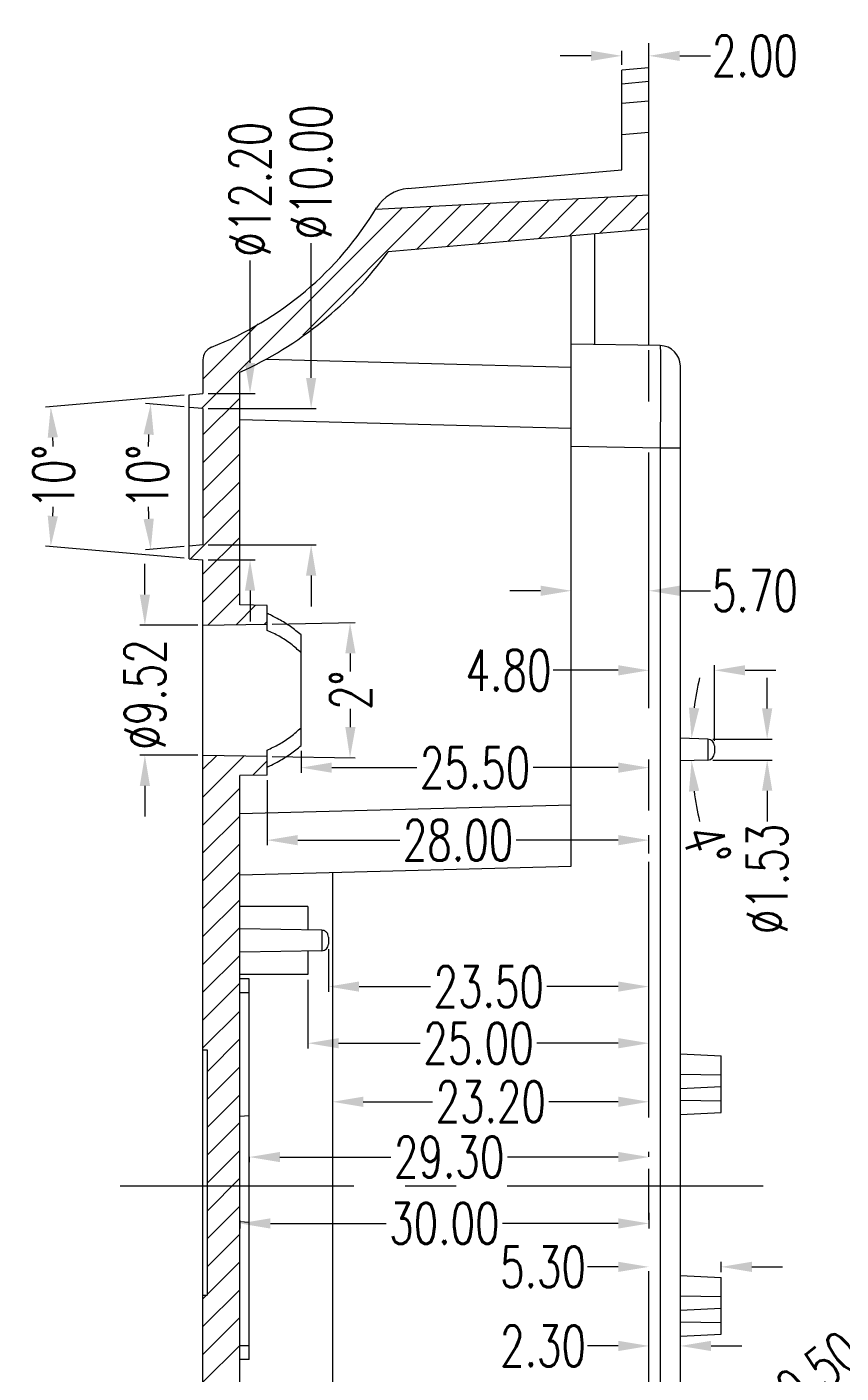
# Model space of a CAD drawing. Header units: millimetres. Extents: x 8061 to 9633, y -505 to -163.
# Drawn here: x 8061.1 to 8120.8, y -339.1 to -240.4 of the extents above; entities that cross this region are included whole.
import ezdxf

# ---------------------------------------------------------------- set-up
doc = ezdxf.new("R2010")
doc.units = ezdxf.units.MM
doc.linetypes.add('CENTER', pattern=[0.6, 0.375, -0.075, 0.075, -0.075])
doc.layers.get('Defpoints').update_dxf_attribs({"linetype": 'CONTINUOUS'})
doc.layers.add('dim', color=82, linetype='CONTINUOUS', lineweight=9)
doc.layers.add('part', color=7, linetype='CONTINUOUS', lineweight=20)
doc.styles.get("Standard").update_dxf_attribs({"font": 'romans.shx', "width": 0.7})
doc.dimstyles.new('03', dxfattribs={"dimscale": 0.75, "dimtxt": 4, "dimasz": 3, "dimexe": 0.5, "dimexo": 0.5, "dimgap": 0.09, "dimtad": 0, "dimzin": 0, "dimdsep": 46, "dimtxsty": 'Standard', "dimcen": 0, "dimclrd": 256, "dimclre": 256, "dimclrt": 6, "dimazin": 2, "dimtp": 0.01, "dimtm": 0.01, "dimtfac": 1, "dimtofl": 0, "dimtmove": 0, "dimatfit": 0, "dimfxl": 1, "dimtolj": 1, "dimtzin": 0, "dimlwd": -1, "dimlwe": -1, "dimarcsym": 0})

# ---------------------------------------------------------------- blocks, each defined once
blk = doc.blocks.new('*D152')
at = {"layer": 'Defpoints', "color": 0}
for p in [(40867.396, -12909.079), (40867.396, -12909.079), (40865.396, -12910.127)]:
    blk.add_point(p, dxfattribs=at)
at = {"layer": 'dim'}
for p, q in [((40863.146, -12909.079), (40860.896, -12909.079)), ((40865.396, -12909.752), (40865.396, -12908.704)), ((40869.646, -12909.079), (40871.896, -12909.079))]:
    blk.add_line(p, q, dxfattribs=at)
for points in [[(40863.146, -12908.704), (40863.146, -12909.454), (40865.396, -12909.079)], [(40869.646, -12908.704), (40869.646, -12909.454), (40867.396, -12909.079)]]:
    blk.add_solid(points, dxfattribs=at)
at = {"layer": 'dim', "color": 6, "insert": (40875.164, -12909.079), "char_height": 3, "attachment_point": 5}
blk.add_mtext('\\A1;2.00', dxfattribs=at)
blk = doc.blocks.new('*D153')
at = {"layer": 'Defpoints', "color": 0}
for p in [(40867.396, -13003.655), (40867.396, -13003.655), (40869.696, -13003.655)]:
    blk.add_point(p, dxfattribs=at)
at = {"layer": 'dim'}
for p, q in [((40865.146, -13003.655), (40862.896, -13003.655)), ((40871.946, -13003.655), (40874.196, -13003.655))]:
    blk.add_line(p, q, dxfattribs=at)
for points in [[(40865.146, -13003.28), (40865.146, -13004.03), (40867.396, -13003.655)], [(40871.946, -13003.28), (40871.946, -13004.03), (40869.696, -13003.655)]]:
    blk.add_solid(points, dxfattribs=at)
at = {"layer": 'dim', "color": 6, "insert": (40859.629, -13003.655), "char_height": 3, "attachment_point": 5}
blk.add_mtext('\\A1;2.30', dxfattribs=at)
blk = doc.blocks.new('*D154')
at = {"layer": 'Defpoints', "color": 0}
for p in [(40867.396, -12997.857), (40867.396, -12997.857), (40872.696, -12998.629)]:
    blk.add_point(p, dxfattribs=at)
at = {"layer": 'dim'}
for p, q in [((40865.146, -12997.857), (40862.896, -12997.857)), ((40872.696, -12998.254), (40872.696, -12997.482)), ((40874.946, -12997.857), (40877.196, -12997.857))]:
    blk.add_line(p, q, dxfattribs=at)
for points in [[(40865.146, -12997.482), (40865.146, -12998.232), (40867.396, -12997.857)], [(40874.946, -12997.482), (40874.946, -12998.232), (40872.696, -12997.857)]]:
    blk.add_solid(points, dxfattribs=at)
at = {"layer": 'dim', "color": 6, "insert": (40859.629, -12997.857), "char_height": 3, "attachment_point": 5}
blk.add_mtext('\\A1;5.30', dxfattribs=at)
blk = doc.blocks.new('*D155')
at = {"layer": 'Defpoints', "color": 0}
for p in [(40867.396, -12954.127), (40867.396, -12954.127), (40872.196, -12959.669)]:
    blk.add_point(p, dxfattribs=at)
at = {"layer": 'dim'}
for p, q in [((40872.196, -12959.294), (40872.196, -12953.752)), ((40865.146, -12954.127), (40860.371, -12954.127)), ((40874.446, -12954.127), (40876.696, -12954.127))]:
    blk.add_line(p, q, dxfattribs=at)
for points in [[(40865.146, -12953.752), (40865.146, -12954.502), (40867.396, -12954.127)], [(40874.446, -12953.752), (40874.446, -12954.502), (40872.196, -12954.127)]]:
    blk.add_solid(points, dxfattribs=at)
at = {"layer": 'dim', "color": 6, "insert": (40857.103, -12954.127), "char_height": 3, "attachment_point": 5}
blk.add_mtext('\\A1;4.80', dxfattribs=at)
blk = doc.blocks.new('*D156')
at = {"layer": 'Defpoints', "color": 0}
for p in [(40861.696, -12948.295), (40867.396, -12948.295), (40867.396, -12948.295)]:
    blk.add_point(p, dxfattribs=at)
at = {"layer": 'dim'}
for p, q in [((40859.446, -12948.295), (40857.196, -12948.295)), ((40869.646, -12948.295), (40871.896, -12948.295))]:
    blk.add_line(p, q, dxfattribs=at)
for points in [[(40859.446, -12947.92), (40859.446, -12948.67), (40861.696, -12948.295)], [(40869.646, -12947.92), (40869.646, -12948.67), (40867.396, -12948.295)]]:
    blk.add_solid(points, dxfattribs=at)
at = {"layer": 'dim', "color": 6, "insert": (40875.164, -12948.295), "char_height": 3, "attachment_point": 5}
blk.add_mtext('\\A1;5.70', dxfattribs=at)
blk = doc.blocks.new('*D157')
at = {"layer": 'Defpoints', "color": 0}
for p in [(40844.196, -12985.756), (40867.396, -12985.756), (40867.396, -12985.756)]:
    blk.add_point(p, dxfattribs=at)
at = {"layer": 'dim'}
for p, q in [((40846.446, -12985.756), (40851.529, -12985.756)), ((40865.146, -12985.756), (40860.064, -12985.756))]:
    blk.add_line(p, q, dxfattribs=at)
for points in [[(40846.446, -12985.381), (40846.446, -12986.131), (40844.196, -12985.756)], [(40865.146, -12985.381), (40865.146, -12986.131), (40867.396, -12985.756)]]:
    blk.add_solid(points, dxfattribs=at)
at = {"layer": 'dim', "color": 6, "insert": (40855.796, -12985.756), "char_height": 3, "attachment_point": 5}
blk.add_mtext('\\A1;23.20', dxfattribs=at)
blk = doc.blocks.new('*D159')
at = {"layer": 'Defpoints', "color": 0}
for p in [(40871.696, -13011.669), (40872.094, -13011.365)]:
    blk.add_point(p, dxfattribs=at)
at = {"layer": 'dim'}
blk.add_line((40873.88, -13009.998), (40875.667, -13008.63), dxfattribs=at)
blk.add_solid([(40873.652, -13009.7), (40874.108, -13010.295), (40872.094, -13011.365)], dxfattribs=at)
at = {"layer": 'dim', "color": 6, "insert": (40879.056, -13006.036), "char_height": 3, "attachment_point": 5, "rotation": 37.43187}
blk.add_mtext('\\A1;R0.50', dxfattribs=at)
blk = doc.blocks.new('*D160')
at = {"layer": 'Defpoints', "color": 0}
for p in [(40869.7, -12959.099), (40870.504, -12959.667), (40871.714, -12959.169), (40869.7, -12960.773), (40871.714, -12960.703)]:
    blk.add_point(p, dxfattribs=at)
at = {"layer": 'dim'}
for start, end in [(166.86857, 172.43429), (187.56571, 193.13143)]:
    blk.add_arc((40893.674, -12959.936), 23.172, start, end, dxfattribs=at)
for points in [[(40871.078, -12956.917), (40870.33, -12956.854), (40870.516, -12959.128)], [(40870.33, -12963.018), (40871.078, -12962.956), (40870.516, -12960.745)]]:
    blk.add_solid(points, dxfattribs=at)
at = {"layer": 'dim', "color": 6, "insert": (40871.599, -12966.982), "char_height": 3, "attachment_point": 5, "rotation": 287.70162}
blk.add_mtext('\\A1;4°', dxfattribs=at)
blk = doc.blocks.new('*D161')
at = {"layer": 'Defpoints', "color": 0}
for p in [(40871.714, -12959.169), (40871.714, -12960.703), (40876.059, -12960.703)]:
    blk.add_point(p, dxfattribs=at)
at = {"layer": 'dim'}
for p, q in [((40876.059, -12956.919), (40876.059, -12954.669)), ((40872.089, -12959.169), (40876.434, -12959.169)), ((40872.089, -12960.703), (40876.434, -12960.703)), ((40876.059, -12962.953), (40876.059, -12965.203))]:
    blk.add_line(p, q, dxfattribs=at)
for points in [[(40875.684, -12956.919), (40876.434, -12956.919), (40876.059, -12959.169)], [(40875.684, -12962.953), (40876.434, -12962.953), (40876.059, -12960.703)]]:
    blk.add_solid(points, dxfattribs=at)
at = {"layer": 'dim', "color": 6, "insert": (40876.059, -12969.421), "char_height": 3, "attachment_point": 5, "rotation": 90}
blk.add_mtext('\\A1;%%c1.53', dxfattribs=at)
blk = doc.blocks.new('*D162')
at = {"layer": 'Defpoints', "color": 0}
for p in [(40843.896, -12974.194), (40867.396, -12977.311), (40867.396, -12977.311)]:
    blk.add_point(p, dxfattribs=at)
at = {"layer": 'dim'}
for p, q in [((40843.896, -12974.569), (40843.896, -12977.686)), ((40846.146, -12977.311), (40851.379, -12977.311)), ((40865.146, -12977.311), (40859.914, -12977.311))]:
    blk.add_line(p, q, dxfattribs=at)
for points in [[(40846.146, -12976.936), (40846.146, -12977.686), (40843.896, -12977.311)], [(40865.146, -12976.936), (40865.146, -12977.686), (40867.396, -12977.311)]]:
    blk.add_solid(points, dxfattribs=at)
at = {"layer": 'dim', "color": 6, "insert": (40855.646, -12977.311), "char_height": 3, "attachment_point": 5}
blk.add_mtext('\\A1;23.50', dxfattribs=at)
blk = doc.blocks.new('*D163')
at = {"layer": 'Defpoints', "color": 0}
for p in [(40842.396, -12976.436), (40867.396, -12981.464), (40867.396, -12981.464)]:
    blk.add_point(p, dxfattribs=at)
at = {"layer": 'dim'}
for p, q in [((40842.396, -12976.811), (40842.396, -12981.839)), ((40844.646, -12981.464), (40850.629, -12981.464)), ((40865.146, -12981.464), (40859.164, -12981.464))]:
    blk.add_line(p, q, dxfattribs=at)
for points in [[(40844.646, -12981.089), (40844.646, -12981.839), (40842.396, -12981.464)], [(40865.146, -12981.089), (40865.146, -12981.839), (40867.396, -12981.464)]]:
    blk.add_solid(points, dxfattribs=at)
at = {"layer": 'dim', "color": 6, "insert": (40854.896, -12981.464), "char_height": 3, "attachment_point": 5}
blk.add_mtext('\\A1;25.00', dxfattribs=at)
blk = doc.blocks.new('*D164')
at = {"layer": 'Defpoints', "color": 0}
for p in [(40838.096, -12989.416), (40867.396, -12989.809), (40867.396, -12990.166)]:
    blk.add_point(p, dxfattribs=at)
at = {"layer": 'dim'}
for p, q in [((40867.396, -12989.791), (40867.396, -12989.434)), ((40838.096, -12989.791), (40838.096, -12990.184)), ((40840.346, -12989.809), (40848.479, -12989.809)), ((40865.146, -12989.809), (40857.014, -12989.809))]:
    blk.add_line(p, q, dxfattribs=at)
for points in [[(40840.346, -12989.434), (40840.346, -12990.184), (40838.096, -12989.809)], [(40865.146, -12989.434), (40865.146, -12990.184), (40867.396, -12989.809)]]:
    blk.add_solid(points, dxfattribs=at)
at = {"layer": 'dim', "color": 6, "insert": (40852.746, -12989.809), "char_height": 3, "attachment_point": 5}
blk.add_mtext('\\A1;29.30', dxfattribs=at)
blk = doc.blocks.new('*D165')
at = {"layer": 'Defpoints', "color": 0}
for p in [(40837.396, -12994.085), (40867.396, -12993.531), (40867.396, -12994.675)]:
    blk.add_point(p, dxfattribs=at)
at = {"layer": 'dim'}
for p, q in [((40837.396, -12994.46), (40837.396, -12995.05)), ((40867.396, -12993.906), (40867.396, -12995.05)), ((40839.646, -12994.675), (40848.129, -12994.675)), ((40865.146, -12994.675), (40856.664, -12994.675))]:
    blk.add_line(p, q, dxfattribs=at)
for points in [[(40839.646, -12994.3), (40839.646, -12995.05), (40837.396, -12994.675)], [(40865.146, -12994.3), (40865.146, -12995.05), (40867.396, -12994.675)]]:
    blk.add_solid(points, dxfattribs=at)
at = {"layer": 'dim', "color": 6, "insert": (40852.396, -12994.675), "char_height": 3, "attachment_point": 5}
blk.add_mtext('\\A1;30.00', dxfattribs=at)
blk = doc.blocks.new('*D167')
at = {"layer": 'Defpoints', "color": 0}
for p in [(40834.696, -12950.826), (40830.442, -12960.347), (40834.696, -12960.347)]:
    blk.add_point(p, dxfattribs=at)
at = {"layer": 'dim'}
for p, q in [((40830.442, -12948.576), (40830.442, -12946.326)), ((40834.321, -12950.826), (40830.067, -12950.826)), ((40834.321, -12960.347), (40830.067, -12960.347)), ((40830.442, -12962.597), (40830.442, -12964.847))]:
    blk.add_line(p, q, dxfattribs=at)
for points in [[(40830.067, -12948.576), (40830.817, -12948.576), (40830.442, -12950.826)], [(40830.067, -12962.597), (40830.817, -12962.597), (40830.442, -12960.347)]]:
    blk.add_solid(points, dxfattribs=at)
at = {"layer": 'dim', "color": 6, "insert": (40830.442, -12955.899), "char_height": 3, "attachment_point": 5, "rotation": 90}
blk.add_mtext('\\A1;%%c9.52', dxfattribs=at)
blk = doc.blocks.new('*D168')
at = {"layer": 'Defpoints', "color": 0}
for p in [(40834.696, -12950.826), (40839.396, -12950.744), (40845.517, -12957.236), (40834.696, -12960.347), (40839.396, -12960.429)]:
    blk.add_point(p, dxfattribs=at)
at = {"layer": 'dim'}
for p, q in [((40839.771, -12950.737), (40845.854, -12950.631)), ((40839.771, -12960.435), (40845.854, -12960.542))]:
    blk.add_line(p, q, dxfattribs=at)
for start, end in [(0.27631, 0.54537), (359.45463, 359.72369)]:
    blk.add_arc((40561.96, -12955.586), 283.562, start, end, dxfattribs=at)
for points in [[(40845.134, -12952.892), (40845.884, -12952.882), (40845.479, -12950.637)], [(40845.884, -12958.29), (40845.134, -12958.28), (40845.479, -12960.535)]]:
    blk.add_solid(points, dxfattribs=at)
at = {"layer": 'dim', "color": 6, "insert": (40845.522, -12955.586), "char_height": 3, "attachment_point": 5, "rotation": 90}
blk.add_mtext('\\A1;2°', dxfattribs=at)
blk = doc.blocks.new('*D169')
at = {"layer": 'Defpoints', "color": 0}
for p in [(40834.696, -12934.936), (40842.63, -12934.936), (40834.696, -12944.936)]:
    blk.add_point(p, dxfattribs=at)
at = {"layer": 'dim'}
for p, q in [((40842.63, -12932.686), (40842.63, -12922.813)), ((40835.071, -12934.936), (40843.005, -12934.936)), ((40835.071, -12944.936), (40843.005, -12944.936)), ((40842.63, -12947.186), (40842.63, -12949.436))]:
    blk.add_line(p, q, dxfattribs=at)
for points in [[(40842.255, -12932.686), (40843.005, -12932.686), (40842.63, -12934.936)], [(40842.255, -12947.186), (40843.005, -12947.186), (40842.63, -12944.936)]]:
    blk.add_solid(points, dxfattribs=at)
at = {"layer": 'dim', "color": 6, "insert": (40842.63, -12917.596), "char_height": 3, "attachment_point": 5, "rotation": 90}
blk.add_mtext('\\A1;%%c10.00', dxfattribs=at)
blk = doc.blocks.new('*D170')
at = {"layer": 'Defpoints', "color": 0}
for p in [(40834.696, -12933.836), (40838.151, -12933.836), (40834.696, -12946.036)]:
    blk.add_point(p, dxfattribs=at)
at = {"layer": 'dim'}
for p, q in [((40838.151, -12931.586), (40838.151, -12924.083)), ((40835.071, -12933.836), (40838.526, -12933.836)), ((40835.071, -12946.036), (40838.526, -12946.036)), ((40838.151, -12948.286), (40838.151, -12950.536))]:
    blk.add_line(p, q, dxfattribs=at)
for points in [[(40837.776, -12931.586), (40838.526, -12931.586), (40838.151, -12933.836)], [(40837.776, -12948.286), (40838.526, -12948.286), (40838.151, -12946.036)]]:
    blk.add_solid(points, dxfattribs=at)
at = {"layer": 'dim', "color": 6, "insert": (40838.151, -12918.866), "char_height": 3, "attachment_point": 5, "rotation": 90}
blk.add_mtext('\\A1;%%c12.20', dxfattribs=at)
blk = doc.blocks.new('*D171')
at = {"layer": 'Defpoints', "color": 0}
for p in [(40833.696, -12933.924), (40834.696, -12933.836), (40823.738, -12941.646), (40833.696, -12945.949), (40834.696, -12946.036)]:
    blk.add_point(p, dxfattribs=at)
at = {"layer": 'dim'}
for p, q in [((40833.323, -12933.956), (40823.165, -12934.845)), ((40833.323, -12945.916), (40823.165, -12945.027))]:
    blk.add_line(p, q, dxfattribs=at)
for start, end in [(2.16168, 2.80703), (357.19297, 357.83832)]:
    blk.add_arc((40764.973, -12939.936), 58.789, start, end, dxfattribs=at)
for points in [[(40823.318, -12937.083), (40824.066, -12937.032), (40823.539, -12934.812)], [(40824.066, -12942.841), (40823.318, -12942.79), (40823.539, -12945.06)]]:
    blk.add_solid(points, dxfattribs=at)
at = {"layer": 'dim', "color": 6, "insert": (40823.763, -12939.936), "char_height": 3, "attachment_point": 5, "rotation": 90}
blk.add_mtext('\\A1;10°', dxfattribs=at)
blk = doc.blocks.new('*D172')
at = {"layer": 'Defpoints', "color": 0}
for p in [(40833.696, -12934.849), (40834.696, -12934.936), (40830.665, -12938.156), (40833.696, -12945.024), (40834.696, -12944.936)]:
    blk.add_point(p, dxfattribs=at)
at = {"layer": 'dim'}
for p, q in [((40833.323, -12934.816), (40830.499, -12934.569)), ((40833.323, -12945.056), (40830.499, -12945.303))]:
    blk.add_line(p, q, dxfattribs=at)
for start, end in [(177.10633, 177.92375), (182.07625, 182.89367)]:
    blk.add_arc((40891.847, -12939.936), 61.207, start, end, dxfattribs=at)
for points in [[(40830.343, -12936.82), (40831.092, -12936.872), (40830.872, -12934.602)], [(40831.092, -12943), (40830.343, -12943.052), (40830.872, -12945.271)]]:
    blk.add_solid(points, dxfattribs=at)
at = {"layer": 'dim', "color": 6, "insert": (40830.64, -12939.936), "char_height": 3, "attachment_point": 5, "rotation": 90}
blk.add_mtext('\\A1;10°', dxfattribs=at)
blk = doc.blocks.new('*D173')
at = {"layer": 'Defpoints', "color": 0}
for p in [(40841.896, -12959.644), (40867.396, -12961.261), (40867.396, -12961.261)]:
    blk.add_point(p, dxfattribs=at)
at = {"layer": 'dim'}
for p, q in [((40841.896, -12960.019), (40841.896, -12961.636)), ((40844.146, -12961.261), (40850.379, -12961.261)), ((40865.146, -12961.261), (40858.914, -12961.261))]:
    blk.add_line(p, q, dxfattribs=at)
for points in [[(40844.146, -12960.886), (40844.146, -12961.636), (40841.896, -12961.261)], [(40865.146, -12960.886), (40865.146, -12961.636), (40867.396, -12961.261)]]:
    blk.add_solid(points, dxfattribs=at)
at = {"layer": 'dim', "color": 6, "insert": (40854.646, -12961.261), "char_height": 3, "attachment_point": 5}
blk.add_mtext('\\A1;25.50', dxfattribs=at)
blk = doc.blocks.new('*D174')
at = {"layer": 'Defpoints', "color": 0}
for p in [(40839.396, -12961.801), (40867.396, -12966.579), (40867.396, -12967.938)]:
    blk.add_point(p, dxfattribs=at)
at = {"layer": 'dim'}
for p, q in [((40839.396, -12962.176), (40839.396, -12966.954)), ((40841.646, -12966.579), (40849.129, -12966.579)), ((40865.146, -12966.579), (40857.664, -12966.579)), ((40867.396, -12967.563), (40867.396, -12966.204))]:
    blk.add_line(p, q, dxfattribs=at)
for points in [[(40841.646, -12966.204), (40841.646, -12966.954), (40839.396, -12966.579)], [(40865.146, -12966.204), (40865.146, -12966.954), (40867.396, -12966.579)]]:
    blk.add_solid(points, dxfattribs=at)
at = {"layer": 'dim', "color": 6, "insert": (40853.396, -12966.579), "char_height": 3, "attachment_point": 5}
blk.add_mtext('\\A1;28.00', dxfattribs=at)

msp = doc.modelspace()

# ---------------------------------------------------------------- linework, layer by layer
at = {"layer": 'part', "color": 1, "linetype": 'CENTER', "ltscale": 50}
for p, q in [((8106.697, -410.395), (8106.697, -240.445)), ((8115.061, -325.42), (8067.94, -325.42))]:
    msp.add_line(p, q, dxfattribs=at)
at = {"layer": 'part', "color": 7, "linetype": 'Continuous'}
for p, q in [((8106.697, -243.437), (8104.697, -243.612)), ((8104.697, -250.92), (8104.697, -243.612)), ((8106.697, -263.791), (8106.697, -243.437)), ((8104.697, -244.608), (8106.697, -244.433)), ((8106.697, -245.883), (8104.697, -246.058)), ((8106.697, -248.174), (8104.697, -248.349)), ((8089.03, -252.291), (8104.697, -250.92)), ((8086.676, -253.807), (8106.697, -252.758)), ((8106.697, -255.262), (8087.583, -256.935)), ((8100.997, -301.964), (8100.997, -255.761)), ((8102.697, -255.612), (8102.697, -263.721)), ((8107.523, -263.805), (8100.997, -263.691)), ((8073.997, -264.858), (8073.997, -267.32)), ((8078.647, -264.792), (8100.997, -265.377)), ((8108.997, -346.335), (8108.997, -265.305)), ((8076.697, -282.82), (8076.697, -265.766)), ((8072.997, -267.408), (8073.997, -267.32)), ((8072.997, -279.433), (8072.997, -267.408)), ((8073.997, -268.42), (8072.997, -268.333)), ((8073.997, -268.42), (8073.997, -278.42)), ((8100.997, -269.875), (8076.697, -269.239)), ((8100.997, -271.19), (8107.523, -271.304)), ((8107.523, -271.304), (8107.523, -346.335)), ((8107.523, -271.304), (8108.997, -271.304)), ((8073.997, -278.42), (8072.997, -278.508)), ((8072.997, -279.433), (8073.997, -279.52)), ((8073.997, -385.982), (8073.997, -279.52)), ((8078.697, -282.855), (8076.697, -282.82)), ((8078.697, -284.681), (8078.697, -282.855)), ((8073.997, -284.31), (8078.697, -284.228)), ((8081.197, -293.128), (8081.197, -285.013)), ((8111.014, -292.653), (8109, -292.583)), ((8111.014, -292.653), (8111.014, -294.187)), ((8073.997, -293.831), (8078.697, -293.913)), ((8078.697, -295.285), (8078.697, -293.459)), ((8111.497, -293.153), (8111.497, -293.687)), ((8111.014, -294.187), (8109, -294.257)), ((8078.697, -295.285), (8076.697, -295.32)), ((8076.697, -357.92), (8076.697, -295.32)), ((8076.697, -298.102), (8100.997, -297.465)), ((8073.997, -301.171), (8073.997, -301.171)), ((8076.697, -302.601), (8100.997, -301.964)), ((8083.497, -302.422), (8083.497, -386.274)), ((8081.697, -304.92), (8076.697, -304.92)), ((8081.697, -304.92), (8081.697, -306.644)), ((8082.705, -306.661), (8076.697, -306.556)), ((8082.705, -306.661), (8082.705, -308.178)), ((8083.197, -307.161), (8083.197, -307.678)), ((8082.705, -308.178), (8076.697, -308.283)), ((8081.697, -308.196), (8081.697, -309.92)), ((8081.697, -309.92), (8076.697, -309.92)), ((8077.397, -310.22), (8076.697, -310.22)), ((8077.397, -338.12), (8077.397, -310.22)), ((8076.697, -311.22), (8077.397, -311.22)), ((8073.997, -315.42), (8074.297, -315.42)), ((8074.297, -315.42), (8074.297, -333.42)), ((8108.997, -315.72), (8111.997, -315.863)), ((8111.997, -320.021), (8111.997, -315.863)), ((8108.997, -317.22), (8111.997, -317.258)), ((8108.997, -318.259), (8111.997, -318.116)), ((8108.997, -319.125), (8111.997, -319.163)), ((8076.697, -320.306), (8077.397, -320.245)), ((8108.997, -320.164), (8111.997, -320.021)), ((8077.397, -328.095), (8076.697, -328.034)), ((8108.997, -331.97), (8111.997, -332.113)), ((8111.997, -336.271), (8111.997, -332.113)), ((8073.997, -333.42), (8074.297, -333.42)), ((8108.997, -333.47), (8111.997, -333.508)), ((8108.997, -334.509), (8111.997, -334.366)), ((8108.997, -335.375), (8111.997, -335.413)), ((8108.997, -336.414), (8111.997, -336.271)), ((8077.397, -337.12), (8076.697, -337.12)), ((8077.397, -338.12), (8076.697, -338.12))]:
    msp.add_line(p, q, dxfattribs=at)
at = {"layer": 'part', "color": 5, "linetype": 'Continuous'}
for p, q in [((8090.761, -253.593), (8081.321, -263.033)), ((8092.917, -253.48), (8089.642, -256.755)), ((8095.073, -253.367), (8091.881, -256.559)), ((8097.228, -253.254), (8094.119, -256.363)), ((8099.384, -253.141), (8096.358, -256.167)), ((8101.539, -253.028), (8098.596, -255.971)), ((8103.695, -252.915), (8100.834, -255.775)), ((8105.85, -252.802), (8103.073, -255.579)), ((8088.606, -253.706), (8073.9, -268.412)), ((8106.697, -253.998), (8105.311, -255.384)), ((8078.05, -262.219), (8073.997, -266.273)), ((8076.697, -267.658), (8073.997, -270.358)), ((8076.697, -269.7), (8073.997, -272.4)), ((8076.697, -271.743), (8073.997, -274.443)), ((8076.697, -273.785), (8073.997, -276.485)), ((8076.697, -275.828), (8073.084, -279.44)), ((8076.697, -277.87), (8073.997, -280.57)), ((8076.697, -279.913), (8073.997, -282.613)), ((8076.697, -281.956), (8074.349, -284.303)), ((8077.855, -282.84), (8076.428, -284.267)), ((8078.697, -284.041), (8078.506, -284.231)), ((8075.016, -293.849), (8073.997, -294.868)), ((8077.024, -293.884), (8073.997, -296.911)), ((8078.697, -294.254), (8077.646, -295.304)), ((8076.697, -296.254), (8073.997, -298.954)), ((8076.697, -298.296), (8073.997, -300.996)), ((8076.697, -300.339), (8073.997, -303.039)), ((8076.697, -302.381), (8073.997, -305.081)), ((8076.697, -304.424), (8073.997, -307.124)), ((8076.697, -306.466), (8073.997, -309.166)), ((8076.697, -308.509), (8073.997, -311.209)), ((8076.697, -310.551), (8073.997, -313.251)), ((8076.697, -312.594), (8073.997, -315.294)), ((8076.697, -314.637), (8074.297, -317.037)), ((8076.697, -316.679), (8074.297, -319.079)), ((8076.697, -318.722), (8074.297, -321.122)), ((8076.697, -320.764), (8074.297, -323.164)), ((8076.697, -322.807), (8074.297, -325.207)), ((8076.697, -324.849), (8074.297, -327.249)), ((8076.697, -326.892), (8074.297, -329.292)), ((8076.697, -328.934), (8074.297, -331.334)), ((8076.697, -330.977), (8074.297, -333.377)), ((8076.697, -333.02), (8073.997, -335.72)), ((8074.254, -333.42), (8073.997, -333.677)), ((8076.697, -335.062), (8073.997, -337.762)), ((8076.697, -337.105), (8073.997, -339.805))]:
    msp.add_line(p, q, dxfattribs=at)
at = {"layer": 'part', "color": 7, "linetype": 'Continuous'}
for centre, radius, start, end in [((8089.292, -255.279), 3, 95, 148.61984), ((8065.387, -240.699), 25, 291.69063, 328.61984), ((8065.387, -240.699), 27.5, 294.28359, 323.81671), ((8074.997, -264.858), 1, 111.69063, 180), ((8107.497, -265.305), 1.5, 0, 89), ((8110.997, -293.153), 0.5, 0, 88), ((8110.997, -293.687), 0.5, 272, 0), ((8082.697, -307.678), 0.5, 271, 0)]:
    msp.add_arc(centre, radius, start, end, dxfattribs=at)
for points in [[(8107.523, -263.805), (8107.523, -263.807), (8107.524, -263.814), (8107.525, -263.826), (8107.525, -263.843), (8107.526, -263.863), (8107.526, -263.889), (8107.527, -263.953), (8107.528, -264.035), (8107.529, -264.134), (8107.53, -264.25), (8107.531, -264.383), (8107.531, -264.532), (8107.532, -264.696), (8107.533, -264.877), (8107.533, -265.073), (8107.533, -265.509), (8107.534, -266.001), (8107.533, -266.547), (8107.533, -267.139), (8107.532, -267.77), (8107.531, -268.435), (8107.527, -269.84), (8107.523, -271.304)], [(8079.019, -283.586), (8078.697, -283.437)], [(8081.197, -285.013), (8080.41, -284.408), (8079.569, -283.876), (8079.019, -283.586)], [(8081.197, -286.322), (8080.433, -285.677), (8079.587, -285.118), (8078.697, -284.681)], [(8078.697, -293.459), (8079.587, -293.022), (8080.433, -292.463), (8081.197, -291.819)], [(8079.019, -294.554), (8079.569, -294.265), (8080.41, -293.733), (8081.197, -293.128)], [(8078.697, -294.703), (8079.019, -294.554)], [(8082.879, -306.695), (8082.705, -306.661)], [(8082.93, -306.719), (8082.887, -306.699), (8082.879, -306.695)], [(8082.983, -306.751), (8082.975, -306.746), (8082.93, -306.719)], [(8083.197, -307.161), (8083.162, -306.979), (8083.117, -306.89), (8083.053, -306.811), (8082.975, -306.746), (8082.93, -306.719)]]:
    msp.add_spline(points, degree=3, dxfattribs=at)

# ---------------------------------------------------------------- dimensions: what is measured, and where the dimension line sits
at = {"layer": 'dim'}
for base, p1, p2, picture, middle in [((8106.697, -242.563), (8104.697, -243.612), (8106.697, -242.563), '*D152', (8114.464, -242.563)), ((8106.697, -281.779), (8100.997, -281.779), (8106.697, -281.779), '*D156', (8114.464, -281.779)), ((8106.697, -294.745), (8081.197, -293.128), (8106.697, -294.745), '*D173', (8093.947, -294.745)), ((8106.697, -300.063), (8078.697, -295.285), (8106.697, -301.422), '*D174', (8092.697, -300.063)), ((8106.697, -310.795), (8083.197, -307.678), (8106.697, -310.795), '*D162', (8094.947, -310.795)), ((8106.697, -314.948), (8081.697, -309.92), (8106.697, -314.948), '*D163', (8094.197, -314.948)), ((8106.697, -319.24), (8083.497, -319.24), (8106.697, -319.24), '*D157', (8095.097, -319.24)), ((8106.697, -323.293), (8077.397, -322.9), (8106.697, -323.65), '*D164', (8092.047, -323.293)), ((8106.697, -328.159), (8076.697, -327.569), (8106.697, -327.015), '*D165', (8091.697, -328.159)), ((8106.697, -331.341), (8111.997, -332.113), (8106.697, -331.341), '*D154', (8098.929, -331.341)), ((8106.697, -337.139), (8108.997, -337.139), (8106.697, -337.139), '*D153', (8098.929, -337.139))]:
    dim = msp.add_linear_dim(base=base, p1=p1, p2=p2, dimstyle='03', dxfattribs=at)
    dim.commit()
    dim.dimension.update_dxf_attribs({"geometry": picture, "text_midpoint": middle, "insert": (-32760.7, 12666.516)})
for base, p1, p2, picture, middle in [((8081.93, -268.42), (8073.997, -278.42), (8073.997, -268.42), '*D169', (8081.93, -251.08)), ((8077.451, -267.32), (8073.997, -279.52), (8073.997, -267.32), '*D170', (8077.451, -252.35)), ((8069.743, -293.831), (8073.997, -284.31), (8073.997, -293.831), '*D167', (8069.743, -289.383))]:
    dim = msp.add_linear_dim(base=base, p1=p1, p2=p2, angle=90, text='%%c<>', dimstyle='03', dxfattribs=at)
    dim.commit()
    dim.dimension.update_dxf_attribs({"geometry": picture, "text_midpoint": middle, "dimtype": 128, "insert": (-32760.7, 12666.516)})
for base, line1, line2, picture, middle in [((8063.038, -275.13), ((8072.997, -279.433), (8073.997, -279.52)), ((8072.997, -267.408), (8073.997, -267.32)), '*D171', (8063.063, -273.42)), ((8069.966, -271.64), ((8073.997, -278.42), (8072.997, -278.508)), ((8073.997, -268.42), (8072.997, -268.333)), '*D172', (8069.94, -273.42)), ((8084.817, -290.72), ((8073.997, -284.31), (8078.697, -284.228)), ((8073.997, -293.831), (8078.697, -293.913)), '*D168', (8084.822, -289.07))]:
    dim = msp.add_angular_dim_2l(base=base, line1=line1, line2=line2, dimstyle='03', dxfattribs=at)
    dim.commit()
    dim.dimension.update_dxf_attribs({"geometry": picture, "text_midpoint": middle, "insert": (-32760.7, 12666.516)})
dim = msp.add_linear_dim(base=(8106.697, -287.611), p1=(8111.497, -293.153), p2=(8106.697, -287.611), dimstyle='03', dxfattribs=at)
dim.commit()
dim.dimension.update_dxf_attribs({"geometry": '*D155', "text_midpoint": (8096.404, -287.611), "dimtype": 128, "insert": (-32760.7, 12666.516)})
dim = msp.add_angular_dim_2l(base=(8109.8039, -293.1506), line1=((8111.0141, -294.1871), (8108.9999, -294.2574)), line2=((8111.0141, -292.6534), (8108.9999, -292.583)), dimstyle='03', dxfattribs=at)
dim.commit()
dim.dimension.update_dxf_attribs({"geometry": '*D160', "text_midpoint": (8110.8994, -300.4658), "dimtype": 130, "insert": (-32760.6998, 12666.516)})
dim = msp.add_linear_dim(base=(8115.359, -294.187), p1=(8111.014, -292.653), p2=(8111.014, -294.187), angle=90, text='%%c<>', dimstyle='03', dxfattribs=at)
dim.commit()
dim.dimension.update_dxf_attribs({"geometry": '*D161', "text_midpoint": (8115.359, -302.905), "insert": (-32760.7, 12666.516)})
dim = msp.add_radius_dim(center=(8110.997, -345.153), mpoint=(8111.394, -344.849), dimstyle='03', dxfattribs=at)
dim.commit()
dim.dimension.update_dxf_attribs({"geometry": '*D159', "text_midpoint": (8118.356, -339.52), "insert": (-32760.7, 12666.516)})

doc.saveas('drawing.dxf')
